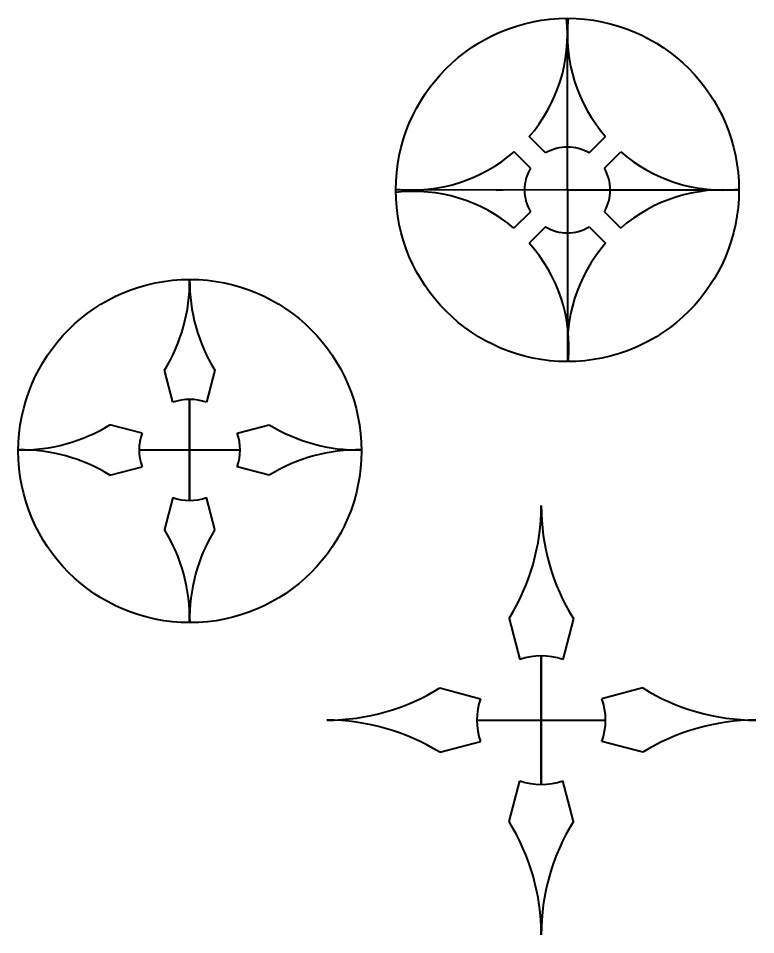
# Model space of a CAD drawing. Header units: inches. Extents: x 934 to 13503, y 40 to 6452.
# Drawn here: x 3903.9 to 4041.5, y 1313.7 to 1484.5 of the extents above; entities that cross this region are included whole.
import ezdxf

# ---------------------------------------------------------------- set-up
doc = ezdxf.new("R2010")
doc.units = ezdxf.units.IN

msp = doc.modelspace()

# ---------------------------------------------------------------- linework, layer by layer
at = {"lineweight": 40}
for p, q in [((4006.338, 1452.529), (4006.338, 1484.504)), ((4002.273, 1459.419), (3999.214, 1462.474)), ((4010.404, 1459.419), (4013.462, 1462.474)), ((3999.445, 1456.589), (3996.387, 1459.645)), ((4013.231, 1456.589), (4016.289, 1459.645)), ((4006.338, 1452.529), (3974.338, 1452.504)), ((4003.509, 1452.528), (4003.508, 1452.527)), ((4003.511, 1452.527), (4003.509, 1452.528)), ((4006.338, 1452.529), (4006.338, 1420.529)), ((4006.338, 1452.529), (4038.338, 1452.529)), ((4006.338, 1449.701), (4006.339, 1449.701)), ((4006.339, 1449.701), (4006.338, 1449.7)), ((3999.447, 1448.466), (3996.37, 1445.389)), ((4013.231, 1448.468), (4016.289, 1445.413)), ((4002.275, 1445.637), (3999.237, 1442.599)), ((4010.404, 1445.639), (4013.462, 1442.583)), ((3932.738, 1412.93), (3931.168, 1418.907)), ((3940.587, 1418.907), (3939.017, 1412.93)), ((3935.878, 1413.469), (3935.878, 1394.632)), ((3935.878, 1394.632), (3935.878, 1413.469)), ((3926.998, 1407.19), (3921.021, 1408.759)), ((3944.757, 1407.19), (3950.734, 1408.759)), ((3926.459, 1404.05), (3945.296, 1404.05)), ((3921.021, 1399.341), (3926.998, 1400.911)), ((3950.734, 1399.341), (3944.757, 1400.911)), ((3932.738, 1395.17), (3931.168, 1389.193)), ((3940.587, 1389.193), (3939.017, 1395.17)), ((3995.456, 1372.6), (3997.456, 1364.985)), ((4007.456, 1372.6), (4005.456, 1364.985)), ((4001.456, 1341.671), (4001.456, 1365.671)), ((4001.456, 1365.671), (4001.456, 1341.671)), ((3982.527, 1359.671), (3990.142, 1357.671)), ((4020.384, 1359.671), (4012.769, 1357.671)), ((3989.456, 1353.671), (4013.456, 1353.671)), ((3982.527, 1347.671), (3990.142, 1349.671)), ((4020.384, 1347.671), (4012.769, 1349.671)), ((3995.456, 1334.743), (3997.456, 1342.358)), ((4007.456, 1334.743), (4005.456, 1342.358))]:
    msp.add_line(p, q, dxfattribs=at)
for centre in [(4006.338, 1452.529), (3935.923, 1403.849)]:
    msp.add_circle(centre, 32, dxfattribs=at)
for centre, radius, start, end in [((3977.33, 1481.515), 29.008, 318.97533, 5.96338), ((4035.347, 1481.515), 29.008, 174.03662, 221.02467), ((3977.33, 1481.515), 29.008, 264.08065, 311.06848), ((4006.338, 1452.529), 8, 59.45561, 120.54439), ((4035.347, 1481.515), 29.008, 228.93152, 275.9199), ((4006.338, 1452.529), 8, 149.49942, 210.52249), ((4006.338, 1452.529), 8, 329.49942, 30.50058), ((3993.08, 1465.776), 13.258, 270.04381, 275.44443), ((4006.338, 1452.529), 12, 179.76281, 180.04381), ((4035.347, 1423.543), 29.008, 84.0801, 131.06848), ((3977.615, 1423.259), 29.008, 49.71913, 96.487), ((4006.338, 1452.529), 8, 239.47751, 300.54439), ((3977.615, 1423.259), 29.008, 354.59862, 41.81157), ((4035.347, 1423.543), 29.008, 138.97533, 185.96338), ((3904.483, 1435.445), 31.395, 328.21167, 0.73682), ((3967.273, 1435.445), 31.395, 179.26316, 211.78833), ((3935.878, 1404.05), 9.419, 70.52878, 109.47122), ((3904.483, 1435.445), 31.395, 268.97932, 301.78833), ((3967.273, 1435.445), 31.395, 238.21167, 271.18507), ((3935.878, 1404.05), 9.419, 160.52878, 199.47122), ((3935.878, 1404.05), 9.419, 340.52878, 19.47122), ((3904.483, 1372.655), 31.395, 58.21167, 91.02079), ((3967.273, 1372.655), 31.395, 88.81477, 121.78833), ((3935.878, 1404.05), 9.419, 250.52878, 289.47122), ((3961.456, 1393.671), 40, 328.21167, 0), ((4041.456, 1393.671), 40, 180, 211.78833), ((3904.483, 1372.655), 31.395, 358.52873, 31.78833), ((3967.273, 1372.655), 31.395, 148.21167, 181.47132), ((4001.456, 1353.671), 12, 70.52878, 109.47122), ((3961.456, 1393.671), 40, 270, 301.78833), ((4041.456, 1393.671), 40, 238.21167, 270), ((4001.456, 1353.671), 12, 160.52878, 199.47122), ((4001.456, 1353.671), 12, 340.52878, 19.47122), ((3961.456, 1313.671), 40, 58.21167, 90), ((4041.456, 1313.671), 40, 90, 121.78833), ((4001.456, 1353.671), 12, 250.52878, 289.47122), ((3961.456, 1313.671), 40, 0, 31.78833), ((4041.456, 1313.671), 40, 148.21167, 180)]:
    msp.add_arc(centre, radius, start, end, dxfattribs=at)

doc.saveas('drawing.dxf')
